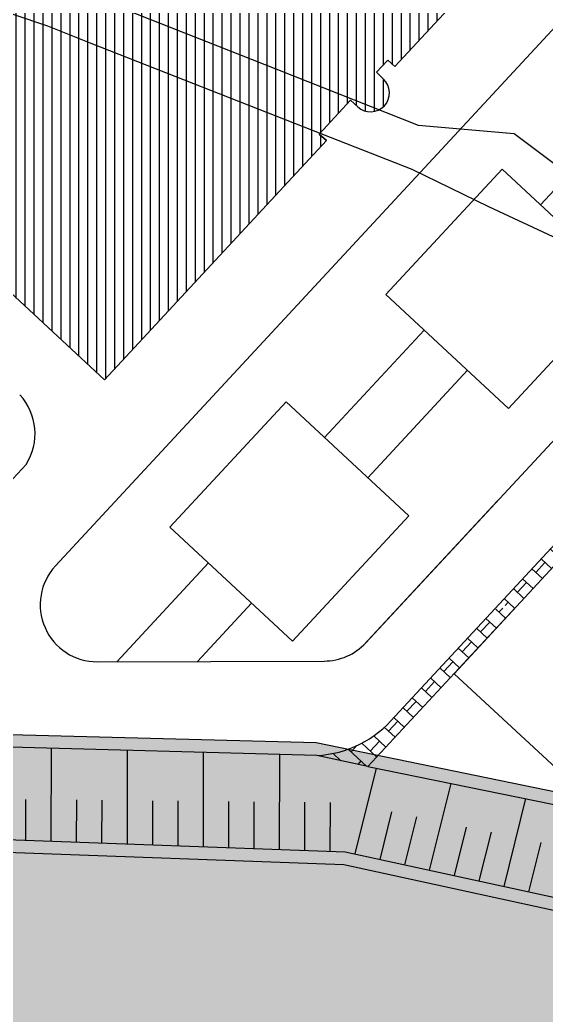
# Model space of a CAD drawing. Header units: millimetres. Extents: x 0 to 841000, y 0 to 594000.
# Drawn here: x 529020 to 584995, y 187053 to 292926 of the extents above; entities that cross this region are included whole.
import ezdxf

# ---------------------------------------------------------------- set-up
doc = ezdxf.new("R2010")
doc.units = ezdxf.units.MM
doc.header["$LTSCALE"] = 1000
for name, color, linetype in [('ETC-9', 9, 'Continuous'), ('XR-SITE PLAN$0$ETC-8', 252, 'Continuous'), ('XR-SITE PLAN$0$SOL-252', 252, 'Continuous'), ('XR-SITE PLAN$0$건물', 3, 'Continuous'), ('XR-SITE PLAN$0$입면선', 252, 'Continuous')]:
    doc.layers.add(name, color=color, linetype=linetype)
pattern_1 = [(137.1562046160084, (245601.5085401049, 752052.2962555406), (-978.7778439708698, -1055.364621024479), []), (227.1562046160083, (245601.5085401049, 752052.2962555406), (76.58677705360901, -2034.142464995348), [1439.375055764958, -1439.375055764958])]
pattern_2 = [(90, (-2218919.043905094, -1448416.602125842), (-898.0256120000001, 898.025612), [238.125, -1557.926224000001]), (45, (-2218919.043905094, -1448416.602125842), (-898.0256121069153, 898.0256121069159), [238.1250000000007, -1031.875000000003]), (135, (-2218919.043905094, -1448416.602125842), (-898.0256121069159, -898.0256121069153), [238.125, -1031.875])]
pattern_3 = [(90, (3.812601789832115e-09, -3.259629011154175e-09), (-952.5000000000006, 5.684341886080801e-14), [])]

msp = doc.modelspace()

# ---------------------------------------------------------------- hatches: boundary and pattern name
at = {"layer": 'XR-SITE PLAN$0$ETC-8'}
h = msp.add_hatch(dxfattribs=at)
h.set_pattern_fill('ANSI31', color=256, scale=300, angle=45)
h.set_pattern_definition(pattern_3)
h.paths.add_polyline_path([(442526.8754414507, 349131.4414664474), (438611.5432417433, 352738.8076959853), (429739.4062417973, 343109.243779887), (433654.7384415047, 339501.8775503528)])
h.paths.add_polyline_path([(542628.2000086684, 366113.9781665695), (517942.4789292774, 389008.2806413812), (509593.428284828, 393375.2815864501), (493312.8074858376, 403339.1547504556), (431179.7319789642, 336344.3304506172), (439075.6739062482, 329021.3892966812), (439436.2542682738, 329161.0605018144), (448713.5007245321, 328985.3243697998), (452934.1487629939, 328821.3117642556), (457540.5940821435, 328351.8381006201), (461455.3334179186, 328688.7445162949), (460632.194180064, 334255.6214500559), (459805.081386421, 340323.8258325499), (459817.8226657439, 349889.6787302163), (460788.7219959163, 358109.902722877), (460943.1069890634, 359960.2770832409), (461221.6482135692, 366675.3309021597), (470554.3959942126, 368128.2778582056), (474066.1869009809, 360398.3805353162), (478172.6602090189, 351136.955268417), (468394.1887482294, 340371.8229937968), (468018.0658105059, 331742.9646372651), (470755.9005307109, 324114.860348322), (476929.3736634072, 319990.4594852445), (482799.487817105, 316825.1953850281), (487424.697565664, 314339.1087450054), (492393.4871114081, 311948.5318748993)])
h.paths.add_polyline_path([(474066.1869009809, 360398.3805353162), (470554.3959942126, 368128.2778582056), (461221.6482135692, 366675.3309021597), (460943.1069890634, 359960.2770832409), (460788.7219959163, 358109.902722877), (459817.8226657439, 349889.6787302163), (459805.081386421, 340323.8258325537), (460632.194180064, 334255.6214500559), (461455.3334179186, 328688.7445162949), (457540.5940821435, 328351.8381006201), (452934.1487629939, 328821.3117642556), (448713.5007245321, 328985.3243697998), (439436.2542682738, 329161.0605018144), (439075.6739062482, 329021.3892966812), (446214.863286622, 322400.2838983987), (457768.4849202113, 323704.128367376), (459694.9537716286, 322666.8421174777), (465539.2186216301, 319990.8037459967), (474692.7807966286, 315588.2045693886), (478814.1141946841, 313596.6486396235), (483216.8280267195, 311427.233070564), (488971.9205363543, 308580.4513425459), (489179.456998933, 308483.0124084433), (492393.4871114081, 311948.5318748993), (487424.697565664, 314339.1087450054), (482799.487817105, 316825.1953850281), (476929.3736634072, 319990.4594852445), (470755.9005307109, 324114.860348322), (468018.0658105059, 331742.9646372651), (468394.1887482294, 340371.8229937968), (478172.6602090189, 351136.955268417)])
h.paths.add_polyline_path([(483216.8280267384, 311427.2330705603), (478814.1141946841, 313596.6486396235), (474692.7807967964, 315588.2045693067), (465539.2186216301, 319990.8037460004), (459694.9537716286, 322666.8421174777), (457768.4849202113, 323704.128367376), (446214.863286622, 322400.2838983987), (476251.4499039612, 294543.4229577524), (489179.456998933, 308483.0124084433), (488971.9205363543, 308580.4513425459)])
h.paths.add_polyline_path([(497556.4820836711, 407914.8856594381), (493312.8074858376, 403339.1547504556), (509593.428284828, 393375.2815864501), (517942.4789292774, 389008.2806413812)])
h.paths.add_polyline_path([(580231.3618748301, 300150.8194921804), (561653.4659193681, 317380.5357310665), (540068.8172821034, 294106.9454375026), (540340.8266896793, 294014.2355466378), (556260.6327668432, 287726.726702482), (567236.8606321182, 283367.2386716274, 0.5209096989672469), (567687.5062110723, 286625.4403059897), (566951.9794970789, 287356.3756859568), (568146.2089435236, 288644.0504273851), (568921.4308359887, 287955.9162685839)])
h.paths.add_polyline_path([(556260.6327668616, 287726.726702482), (540340.8266896793, 294014.2355466378), (540068.8172821034, 294106.9454375026), (536645.1399871373, 290415.3744511125), (560235.7034067103, 281112.2418087837), (560914.6275235043, 280846.5646971879), (564198.2358353996, 284387.1066730884), (564958.0600272903, 283682.4221787159, 0.3150024630073334), (567236.8606326956, 283367.2386714038)])
h.paths.add_polyline_path([(561619.0665363559, 280082.1612800253), (560859.2423444652, 280786.845774394), (560914.6275235043, 280846.5646971879), (560235.7034067103, 281112.2418087837), (536645.1399871373, 290415.3744511125), (519443.3536739872, 271867.5938641955), (538021.2496294678, 254637.8776252982)])
h.paths.add_polyline_path([(536645.1261582266, 290415.3595401389), (531994.2292617861, 292251.6816110951), (520890.696759805, 296014.2114757341), (518443.9014926594, 296855.727201723), (506447.3564756514, 283920.4842725289), (519443.3536739872, 271867.5938641955)])
h.paths.add_polyline_path([(521700.7364333459, 300367.4008609657), (518443.9014926594, 296855.727201723), (520890.696759805, 296014.2114757341), (531994.2292617861, 292251.6816110951), (536602.1262988896, 290432.3372527179), (536645.1399871373, 290415.3744511125), (540068.8172821034, 294106.9454375026)])
h.paths.add_polyline_path([(561653.4659193681, 317380.5357310665), (548657.4687210139, 329433.4261394073), (537895.5610406477, 317829.4276523632), (538640.0395785497, 317108.1445528236), (537445.8101321087, 315820.4698113953), (536661.6364157795, 316498.951689743, 1), (533932.190241147, 313555.9335539644), (534692.014423855, 312851.2490681228), (531353.0209329204, 309250.9881694359), (530593.1967410295, 309955.6726638046), (521700.7364333459, 300367.4008609657), (540068.8172821034, 294106.9454375026)])
h.paths.add_polyline_path([(500128.9041401857, 271924.7135520396), (497615.5060633867, 274255.7167917197), (496595.4671401383, 273155.862521105), (499108.8652169368, 270824.8592814286)])
h.paths.add_polyline_path([(474961.3615780551, 385249.5330125806), (478085.5402768817, 388721.5221438673), (477299.6069703662, 389428.7236937773), (474175.4282715399, 385956.7345624906)], flags=25)
h.paths.add_polyline_path([(471859.9493731222, 297013.4050870282), (473454.0952921327, 295578.9545358685), (474196.0524737687, 296403.5127698448), (472601.9065547587, 297837.9633210045)], flags=25)
h.paths.add_polyline_path([(471526.4828564822, 296284.8978111115), (474998.4719877728, 293160.7191122887), (475705.6735376868, 293946.6524188039), (472233.6844063961, 297070.8311176267)], flags=9)
h = msp.add_hatch(dxfattribs=at)
h.set_pattern_fill('ANSI31', color=256, scale=300, angle=45)
h.set_pattern_definition(pattern_3)
h.paths.add_polyline_path([(515768.5665579181, 266275.1395236221), (506477.1818617397, 257153.006755196), (515938.2757014636, 248378.4952303846), (524785.7680947374, 257257.2585799587)])
h.paths.add_polyline_path([(640373.733804565, 224485.6237195958), (637814.3293254672, 221725.9526105938), (640752.6431453266, 211365.2467425135), (657462.1072485744, 208637.3368021664)])
h.paths.add_polyline_path([(637814.3293254672, 221725.9526105938), (632441.8817843538, 215933.1252615419), (636643.9290768321, 212036.0164260981), (640752.6431453266, 211365.2467425135)])
h.paths.add_polyline_path([(640752.6431453266, 211365.2467425135), (636643.9290768321, 212036.0164260981), (641960.8820262029, 207104.9095454966)])
h.paths.add_polyline_path([(657462.1072485744, 208637.3368021664), (640752.6431453266, 211365.2467425135), (641960.8820262029, 207104.9095454966), (649530.2552283596, 200084.8383441088)])
h.paths.add_polyline_path([(672763.2998750027, 300393.7219891739), (666156.6599138492, 306520.9245580775), (664761.5231194199, 305016.6220001471), (663441.1029202346, 306241.2205985268), (658357.8761534804, 300760.2447843114), (659678.2963526476, 299535.646185935), (657706.8227369379, 297409.9099750859), (659735.5701376722, 295528.3867865098), (660145.8885264624, 295586.1284456667), (666148.74906002, 293261.6000708905), (666284.9363138009, 293408.4436170277), (666654.3965176943, 293065.7947783289), (667900.1839303639, 292583.3800739539), (672647.8797576242, 297702.5705402461), (671368.1630805732, 298889.4194312436)])
edge = h.paths.add_edge_path()
edge.add_line((659735.5701376722, 295528.3867865098), (658536.1726291658, 295359.6027299768))
edge.add_ellipse((661165.7882791798, 294442.9750255947), major_axis=(664.544815416813, 2739.693158408312), ratio=0.9877037860000094, start_angle=84.48520027588604, end_angle=237.4871818345782)
edge.add_line((663090.4996270387, 292416.9212447819), (659735.5701376706, 295528.3867865113))
h.paths.add_polyline_path([(660145.8885264624, 295586.1284456667), (659735.5701376722, 295528.3867865098), (663090.4996270387, 292416.9212447819), (664313.4626980909, 291282.7074061786), (666148.74906002, 293261.6000708905)])
h.paths.add_polyline_path([(658073.0813614876, 355889.5720167537), (648486.4304399531, 364780.5290689101), (637089.1578725058, 352491.4500731644), (646675.8087940555, 343600.4930210081)])
h.paths.add_polyline_path([(646675.8087940555, 343600.4930210081), (637089.1578725058, 352491.4500731644), (622977.502579138, 337275.5950837513), (632564.1535006877, 328384.6380315949)])
at = {"layer": 'XR-SITE PLAN$0$SOL-252'}
h = msp.add_hatch(dxfattribs=at)
h.set_pattern_fill('AR-B816', color=256, scale=7.083538660260673, angle=137.1562046160084, style=0)
h.set_pattern_definition(pattern_1)
edge = h.paths.add_edge_path()
edge.add_arc((580786.1888878274, 226333.0808852096), 4047.736377290899, 77.98288183851132, 110.0524905577397)
edge.add_line((579398.2974640132, 230135.4389924523), (568891.758873317, 218806.7915507977))
edge.add_arc((560024.8960990497, 226200.2597043035), 11544.89613615654, 272.94851071635327, 320.1775931592619, ccw=False)
edge.add_line((560618.7483460869, 214670.6471217726), (566045.8394212745, 213489.6721790745))
edge.add_line((566045.8394212684, 213489.6721790698), (581628.9434727837, 230292.1128994179))
edge = h.paths.add_edge_path()
edge.add_line((581670.7853849087, 230337.2288304796), (612325.3211555717, 263390.4009323698))
edge.add_line((612325.3211555703, 263390.4009323721), (610152.1915209776, 263295.7439037184))
edge.add_line((610152.191520989, 263295.7439037194), (580074.3749859753, 230864.4177920297))
edge.add_arc((582945.4000475708, 236877.6451425445), 6663.459167233169, 244.4777825868301, 258.9722600607712)
h = msp.add_hatch(dxfattribs=at)
h.set_pattern_fill('AR-B816', color=256, scale=7.083538660260673, angle=137.1562046160084, style=0)
h.set_pattern_definition(pattern_1)
edge = h.paths.add_edge_path()
edge.add_arc((580786.1888878274, 226333.0808852096), 4047.736377290899, 77.98288183851132, 110.0524905577397)
edge.add_line((579398.2974640132, 230135.4389924523), (568891.758873317, 218806.7915507977))
edge.add_arc((560024.8960990497, 226200.2597043035), 11544.89613615654, 272.94851071635327, 320.1775931592619, ccw=False)
edge.add_line((560618.7483460869, 214670.6471217726), (566045.8394212745, 213489.6721790745))
edge.add_line((566045.8394212684, 213489.6721790698), (581628.9434727837, 230292.1128994179))
edge = h.paths.add_edge_path()
edge.add_line((581670.7853849087, 230337.2288304796), (612325.3211555717, 263390.4009323698))
edge.add_line((612325.3211555703, 263390.4009323721), (610152.1915209776, 263295.7439037184))
edge.add_line((610152.191520989, 263295.7439037194), (580074.3749859753, 230864.4177920297))
edge.add_arc((582945.4000475708, 236877.6451425445), 6663.459167233169, 244.4777825868301, 258.9722600607712)
h = msp.add_hatch(dxfattribs=at)
h.set_pattern_fill('AR-B816', color=256, scale=7.083538660260673, angle=137.1562046160084, style=0)
h.set_pattern_definition(pattern_1)
edge = h.paths.add_edge_path()
edge.add_arc((580786.1888878274, 226333.0808852096), 4047.736377290899, 77.98288183851132, 110.0524905577397)
edge.add_line((579398.2974640132, 230135.4389924523), (568891.758873317, 218806.7915507977))
edge.add_arc((560024.8960990497, 226200.2597043035), 11544.89613615654, 272.94851071635327, 320.1775931592619, ccw=False)
edge.add_line((560618.7483460869, 214670.6471217726), (566045.8394212745, 213489.6721790745))
edge.add_line((566045.8394212684, 213489.6721790698), (581628.9434727837, 230292.1128994179))
edge = h.paths.add_edge_path()
edge.add_line((581670.7853849087, 230337.2288304796), (612325.3211555717, 263390.4009323698))
edge.add_line((612325.3211555703, 263390.4009323721), (610152.1915209776, 263295.7439037184))
edge.add_line((610152.191520989, 263295.7439037194), (580074.3749859753, 230864.4177920297))
edge.add_arc((582945.4000475708, 236877.6451425445), 6663.459167233169, 244.4777825868301, 258.9722600607712)
h = msp.add_hatch(dxfattribs=at)
h.set_pattern_fill('GRASS', color=256, scale=50.00000000000001, style=0)
h.set_pattern_definition(pattern_2)
h.paths.add_polyline_path([(660819.9115103522, 208323.389966887), (660819.9114940766, 208323.3900423651), (645789.9114950415, 190993.3900422459), (620949.9114950412, 213603.3900423651), (613020.0690868538, 205106.8707587132), (591395.332545102, 209696.423591082), (560536.1813190618, 216050.7325966959), (432685.780085385, 219453.3123508138), (429831.5931671524, 178542.1707630125), (444072.45583421, 175240.6083621387), (453341.8460167052, 172986.4099207488), (462342.9665992857, 172710.3369602528), (481010.5718782583, 172139.6547882003), (515425.4411609884, 171007.7156324987), (531145.6745975689, 171418.0590547924), (549386.8556621711, 171913.53793544), (561795.6058691145, 172246.8370593195), (612267.3694112938, 167749.5606601839), (618964.9368999604, 167082.6013382082), (620362.4104650727, 166712.3951358204), (627039.6716688279, 165652.3103185301), (635805.4818580748, 164401.4399337214), (642005.403691124, 167144.7944979114), (652133.8856247106, 176912.4341174928), (663567.3369854171, 185312.2584013385), (663739.3564222456, 187653.2689335984), (663770.6827982181, 191654.7491173153), (663907.2195184828, 200472.9089435977), (664739.430061173, 208102.2307102126), (665006.4944682125, 210676.5164140505), (661753.1031759497, 220541.2743921881), (659612.8818796276, 226170.4894182128), (658328.174112145, 229540.8066808735), (654909.6062674412, 238538.2094383356)])
h = msp.add_hatch(dxfattribs=at)
h.set_pattern_fill('GRASS', color=256, scale=50.00000000000001, style=0)
h.set_pattern_definition(pattern_2)
h.paths.add_polyline_path([(660819.9115103522, 208323.389966887), (660819.9114940766, 208323.3900423651), (645789.9114950415, 190993.3900422459), (620949.9114950412, 213603.3900423651), (613020.0690868538, 205106.8707587132), (591395.332545102, 209696.423591082), (560536.1813190618, 216050.7325966959), (432685.780085385, 219453.3123508138), (429831.5931671524, 178542.1707630125), (444072.45583421, 175240.6083621387), (453341.8460167052, 172986.4099207488), (462342.9665992857, 172710.3369602528), (481010.5718782583, 172139.6547882003), (515425.4411609884, 171007.7156324987), (531145.6745975689, 171418.0590547924), (549386.8556621711, 171913.53793544), (561795.6058691145, 172246.8370593195), (612267.3694112938, 167749.5606601839), (618964.9368999604, 167082.6013382082), (620362.4104650727, 166712.3951358204), (627039.6716688279, 165652.3103185301), (635805.4818580748, 164401.4399337214), (642005.403691124, 167144.7944979114), (652133.8856247106, 176912.4341174928), (663567.3369854171, 185312.2584013385), (663739.3564222456, 187653.2689335984), (663770.6827982181, 191654.7491173153), (663907.2195184828, 200472.9089435977), (664739.430061173, 208102.2307102126), (665006.4944682125, 210676.5164140505), (661753.1031759497, 220541.2743921881), (659612.8818796276, 226170.4894182128), (658328.174112145, 229540.8066808735), (654909.6062674412, 238538.2094383356)])
h = msp.add_hatch(dxfattribs=at)
h.set_pattern_fill('GRASS', color=256, scale=50.00000000000001, style=0)
h.set_pattern_definition(pattern_2)
h.paths.add_polyline_path([(660819.9115103522, 208323.389966887), (660819.9114940766, 208323.3900423651), (645789.9114950415, 190993.3900422459), (620949.9114950412, 213603.3900423651), (613020.0690868538, 205106.8707587132), (591395.332545102, 209696.423591082), (560536.1813190618, 216050.7325966959), (432685.780085385, 219453.3123508138), (429831.5931671524, 178542.1707630125), (444072.45583421, 175240.6083621387), (453341.8460167052, 172986.4099207488), (462342.9665992857, 172710.3369602528), (481010.5718782583, 172139.6547882003), (515425.4411609884, 171007.7156324987), (531145.6745975689, 171418.0590547924), (549386.8556621711, 171913.53793544), (561795.6058691145, 172246.8370593195), (612267.3694112938, 167749.5606601839), (618964.9368999604, 167082.6013382082), (620362.4104650727, 166712.3951358204), (627039.6716688279, 165652.3103185301), (635805.4818580748, 164401.4399337214), (642005.403691124, 167144.7944979114), (652133.8856247106, 176912.4341174928), (663567.3369854171, 185312.2584013385), (663739.3564222456, 187653.2689335984), (663770.6827982181, 191654.7491173153), (663907.2195184828, 200472.9089435977), (664739.430061173, 208102.2307102126), (665006.4944682125, 210676.5164140505), (661753.1031759497, 220541.2743921881), (659612.8818796276, 226170.4894182128), (658328.174112145, 229540.8066808735), (654909.6062674412, 238538.2094383356)])

# ---------------------------------------------------------------- linework, layer by layer
at = {"layer": 'ETC-9', "color": 8, "ltscale": 40}
for points in [[(519519.1616635566, 301110.954404294), (540340.8266896774, 294014.2355466397), (556260.6327668469, 287726.7267024838), (571402.312314788, 281712.8236051272), (581606.3508957907, 280834.1071335603), (591632.6424969455, 273327.6839687875), (599948.0392016062, 263630.6719215834), (610151.5188875835, 259458.2275183806), (628444.4956797807, 273429.7488768199), (633012.3844667581, 279185.5433516572), (643753.3608540428, 293170.1753179147), (649760.6656441005, 294021.1049046847), (654634.6976108701, 294810.5714243627), (660145.8885264549, 295586.1284456695), (671331.4265969567, 291254.67671751), (677953.7900896353, 288695.3581029172), (679606.3457433974, 287920.1053627706), (689280.5142405744, 284949.0143582937)], [(687650.5995203202, 278154.7955333362), (685664.1304917041, 278170.2042380446), (677748.0063076486, 282766.1740924525), (666710.5485190974, 289123.3405657387), (664367.4939074967, 289229.9430323462), (655585.0916593858, 289824.7032801793), (648473.9588884081, 289555.1838658783), (643740.6559736397, 287039.4707429935), (641314.6281176825, 274579.6862806859), (637085.4977321889, 269575.3888092763), (633662.555746442, 267228.5668812138), (624288.0047346262, 260822.1486684955), (620024.9237683321, 257925.6254630596), (610670.8924800701, 254769.1680103322), (602082.7394076661, 257142.3245178349), (586270.1965496541, 269613.2135544051), (578890.8281204441, 273045.1394837699), (570730.9784644827, 277005.2226386457), (560235.703406714, 281112.2418087847), (536602.1262988952, 290432.3372527217), (531994.2292617917, 292251.6816110988), (520890.6967598054, 296014.2114757407)]]:
    msp.add_lwpolyline(points, dxfattribs=at)
at = {"layer": 'XR-SITE PLAN$0$건물', "color": 7}
for points in [[(533932.1930592918, 313555.9309403417), (534692.014423855, 312851.2490681228), (531353.0209329204, 309250.9881694359), (530593.1967410295, 309955.6726638046), (506447.3564756514, 283920.4842725289), (538021.2496294678, 254637.8776252982), (561619.0665363559, 280082.1612800253)], [(568146.2089435236, 288644.0504273851), (566951.9794970789, 287356.3756859568), (567687.5062110875, 286625.440305986)], [(564958.0600272903, 283682.4221787159), (564198.2358353996, 284387.1066730884), (560859.2423444652, 280786.845774394)]]:
    msp.add_lwpolyline(points, dxfattribs=at)
for points in [[(568921.4308359887, 287955.9162685839), (568146.2089435236, 288644.0504273851), (568921.4308359887, 287955.9162685839), (580231.3618748301, 300150.8194921804)], [(561619.0665363559, 280082.1612800253), (560859.2423444652, 280786.845774394)]]:
    msp.add_lwpolyline(points, close=True, dxfattribs=at)
msp.add_arc((566322.7831191983, 285153.931242351), 2006.939969685826, 227.1562045320454, 47.15620453204538, dxfattribs=at)
at = {"layer": 'XR-SITE PLAN$0$입면선'}
for p, q in [((602279.6980429481, 309821.1515766126), (532798.2586307864, 234836.0038440046)), ((565810.1101958604, 226658.8911306341), (624138.0726015979, 289550.8622951363)), ((568891.7588733175, 218806.7915508007), (629311.781789519, 283954.5214264211)), ((594972.5091968143, 284649.3886611168), (584406.2921369487, 273256.3930679415)), ((572035.6334236491, 259917.7630353947), (561437.0089276362, 248489.8242099253)), ((576638.5846011938, 255648.8435172406), (566039.9601051809, 244220.9046917711)), ((529676.7256092316, 245640.4166748975), (526906.0649619476, 242652.9591614162)), ((565604.5603270904, 226437.2575284024), (579796.9126528724, 241736.3273991575)), ((549066.3502143362, 235151.1941773784), (539321.998446867, 224644.3726615948)), ((553669.3013918813, 230882.2746592243), (547909.9511724379, 224672.2705207658)), ((566045.8394212684, 213489.6721790698), (581710.6715276128, 230380.2359583308)), ((537271.583861601, 224637.7119149459), (561378.0706002418, 224716.0215416518)), ((432685.7800854036, 219453.3123509814), (560536.1813198068, 216050.7325969231)), ((560618.7483460869, 214670.6471217726), (432768.3471095784, 218073.2268759278)), ((560536.1813198068, 216050.7325969231), (591395.3325457348, 209696.4235911933)), ((532353.6826189832, 205548.6015908089), (532369.2141328828, 215422.4734144402)), ((540448.7039674859, 205255.2614937318), (540464.3580140771, 215207.0312069026)), ((548543.7253159698, 204961.9213966508), (548559.5018952753, 214991.588999365)), ((556638.7466644571, 204668.5812995736), (556654.6457764582, 214776.1467918237)), ((566045.8394212684, 213489.6721790698), (560618.7483460869, 214670.6471217726)), ((566930.0054868163, 213309.8170514447), (564655.5953996667, 204192.3846324128)), ((566045.8394212684, 213489.6721790698), (591477.8995718845, 208316.3381160242)), ((574870.624114931, 211694.553774022), (572569.726936225, 202470.9424963412)), ((529655.3421694826, 205646.381623168), (529662.1736628042, 209989.3767611873)), ((535052.0230684843, 205450.8215584499), (535059.0809651542, 209937.7484335308)), ((537750.3635179849, 205353.0415260908), (537757.5346163324, 209911.9342697007)), ((543147.0444169679, 205157.4814613727), (543154.4419186971, 209860.3059420441)), ((545845.3848664687, 205059.7014290136), (545852.8955698797, 209834.491778214)), ((551242.0657654704, 204864.1413642955), (551249.802872226, 209782.8634505575)), ((553940.4062149717, 204766.3613319327), (553948.2565234081, 209757.0492867311)), ((559337.0871139731, 204570.8012672109), (559345.1638257728, 209705.4209590671)), ((562035.4275634551, 204473.0212348555), (562043.6174769552, 209679.6067952444)), ((582811.2427430303, 210079.2904965994), (580483.8584727832, 200749.5003602696)), ((568558.7108879575, 208689.8658971605), (567293.6392451861, 203618.5705870581)), ((571203.962641735, 208144.9462084961), (569931.6830907058, 203044.7565416959)), ((576494.4661492557, 207055.1068311636), (575207.7707817446, 201897.128450979)), ((579139.7179030293, 206510.1871424955), (577845.814627264, 201323.314405628)), ((521590.3740613201, 205938.6326779765), (563631.2601513829, 204415.1928899852)), ((584430.2214105652, 205420.3477651668), (583121.9023183027, 200175.6863149111)), ((521541.5133884771, 204590.2722129901), (563462.1064058355, 203071.1914970879)), ((563631.2601513829, 204415.1928899852), (610017.6697986053, 194325.454080489)), ((563462.1064058355, 203071.1914970879), (609749.3652631416, 193003.0194693399))]:
    msp.add_line(p, q, dxfattribs=at)
at = {"layer": 'XR-SITE PLAN$0$입면선', "color": 7}
msp.add_line((586986.2814403776, 212458.499310792), (575214.6285880954, 223375.894843292), dxfattribs=at)
at = {"layer": 'XR-SITE PLAN$0$입면선'}
for points in [[(593377.8781187386, 264935.866295178), (580324.4981484899, 277041.9752638605), (567953.8394351898, 263703.3452313137), (581007.2194054424, 251597.2362626311)], [(570393.1319319495, 240183.6382815023), (557339.7519617007, 252289.7472501849), (544969.0932484012, 238951.1172176381), (558022.4732186502, 226845.0082489555)]]:
    msp.add_lwpolyline(points, close=True, dxfattribs=at)
msp.add_lwpolyline([(575214.6285880954, 223375.894843292), (589371.4553341683, 238640.4558320832)], dxfattribs=at)
for centre, radius, start, end in [((524557.694918275, 248905.3679440995), 6071.604565937719, 327.4700027938625, 42.70277030839574), ((537251.8604326475, 230709.2844453049), 6071.604565937719, 137.1817283026631, 270.1861240486353), ((561358.3471712883, 230787.5940720183), 6071.604565937719, 270.1861240486353, 317.156204714857), ((560024.8960990497, 226200.2597043035), 11544.89613615543, 272.9485107830947, 320.1775931840729)]:
    msp.add_arc(centre, radius, start, end, dxfattribs=at)

doc.saveas('drawing.dxf')
